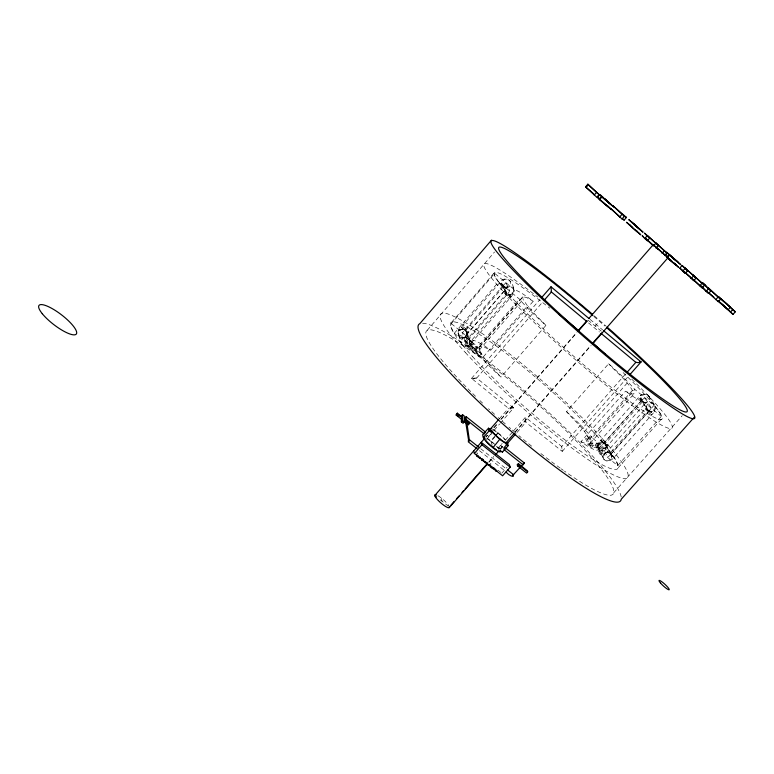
<?xml version="1.0" encoding="UTF-8"?>
<svg xmlns="http://www.w3.org/2000/svg" width="774" height="774" viewBox="0 0 774 774"><rect width="100%" height="100%" fill="white"/><g stroke="black" fill="none" stroke-linecap="round" stroke-linejoin="round"><path stroke-width="0.58" stroke-dasharray="3.87 2.9" d="M494.673 273.357L494.615 275.912L498.64 281.9L519.354 299.035A51.007 4.944 41 0 0 545.941 325.39L500.991 377.083A50.784 6.831 41 0 1 475.13 350.138L454.328 333.294L450.797 326.783L451.348 323.667L494.673 273.357L514.952 290.153A55.931 5.399 41.1 0 1 533.218 301.241L490.813 350.158L483.518 346.829L479.57 346.713L479.348 349.925L482.995 356.35L490.358 365.599L500.991 377.083M462.842 338.064L463.878 337.493A4.528 4.402 -26.4 0 1 469.837 342.331L469.479 343.433A4.528 4.402 -26.4 0 1 462.494 345.069A4.528 4.402 -26.4 0 1 462.852 338.054C467.196 335.868 461.333 339.447 465.184 336.139L503.574 291.663C506.796 286.496 503.429 292.64 507.521 294.333A4.547 4.431 -33.5 0 0 513.965 290.598A4.547 4.431 -33.5 0 0 508.354 285.964A4.547 4.431 -33.5 0 0 505.751 292.872L507.512 294.352A4.557 0.6 41.3 0 1 510.008 297.642A4.557 0.6 41.3 0 1 504.387 293.007A4.557 0.6 41.3 0 1 505.741 292.891M505.122 289.708L505.277 291.924A4.547 4.363 -8.8 0 0 508.711 294.788L510.279 295.987L504.348 291.092L505.248 291.982M608.151 452.355L604.978 453.225A4.402 4.16 -34.3 0 0 604.513 459.94A4.402 4.16 -34.3 0 0 611.247 458.295L611.402 454.986L612.718 456.621A4.421 0.948 43.3 0 0 607.087 452.055L608.2 452.335L606.236 452.761L645.332 408.73C647.296 405.76 646.377 408.188 646.658 406.679L647.219 409.746M467.022 332.462C467.651 336.003 462.678 337.067 460.23 335.568C455.48 333.352 459.253 328.592 462.02 326.415L499.491 282.955C504.929 274.78 512.378 280.323 513.733 288.692M485.656 437.039L487.088 435.404L488.781 436.42L488.007 435.336M469.479 343.443L469.866 341.131L466.993 332.201M611.237 458.305L611.605 457.241A4.402 4.16 -34.3 0 0 605.984 452.684L604.968 453.216M603.759 459.156C606.623 463.016 611.944 460.491 614.15 457.26L651.96 414.603C654.678 411.913 657.155 406.872 653.653 403.786M513.607 407.985L476.552 377.944L471.54 378.399L508.634 408.449L513.607 407.985L500.42 423.097M513.559 407.714L510.337 407.637L508.634 408.449M466.799 337.88L477.452 346.539A6.424 0.861 40.8 0 1 479.822 349.18L479.957 350.138L470.495 343.859L473.533 347.42L481.534 353.428L481.873 354.376L479.677 356.901L470.311 349.625L465.59 344.778L465.29 343.898L467.68 341.266L477.326 347.594L466.799 337.88L464.642 340.386L464.922 341.247L472.198 346.8L475.159 350.109L465.29 343.898M470.495 343.859C464.381 348.822 476.484 352.702 479.348 355.953L479.677 356.901M654.146 411.671L654.398 411.178M654.446 411.081L654.765 410.472M471.56 378.65L474.791 378.718L476.552 377.944M649.318 397.11C647.422 391.867 640.591 393.937 638.327 397.759L597.76 443.676L597.131 446.037L598.863 449.462M597.131 446.037C598.525 449.704 606.206 450.149 606.429 445.66M464.671 330.14L465.338 329.356M603.923 443.221L604.581 442.476M502.868 285.858L503.651 284.958A3.918 0.842 -50.5 0 1 506.061 283.226L506.196 283.468M468.628 339.089L467.825 340.018A4.005 0.88 -50.9 0 1 465.435 341.673L465.319 341.382M641.627 400.584L642.401 399.713A3.812 1.2 -50.3 0 1 645.003 398.252L645.226 398.562M610.802 454.396L610.009 455.276A3.889 1.248 -51 0 1 607.406 456.67L607.203 456.312M427.316 330.208L494.528 252.005M451.59 322.323L494.692 272.264M454.328 333.294L498.64 281.9M503.545 285.084L462.465 332.685L465.406 341.644M466.558 334.736L506.254 288.76C509.398 286.109 505.935 287.957 507.425 287.396M464.922 341.247L467.09 338.731M467.941 339.892L507.676 293.888M451.348 323.667L471.714 340.183L514.952 290.153M475.13 350.138L519.354 299.035M479.57 346.713L522.798 296.761L526.301 297.409L533.218 301.241M479.764 346.723L522.982 296.8M479.348 349.925L523.05 299.441L522.798 296.761M468.318 346.384L477.355 352.518L480.151 350.051M479.348 355.953L481.534 353.428M483.363 356.804L527.549 305.817M471.54 378.399L539.942 299.509M476.581 378.196L542.758 301.928M499.259 418.86L508.586 408.179M501.223 418.869L576.427 332.723M485.985 436.846L487.417 435.211M501.175 419.44L576.911 332.694M488.781 436.42L491.113 433.75M494.209 430.199L499.646 423.978M486.43 439.545L492.177 432.966M476.89 454.077L477.539 453.322L476.794 452.732M494.731 436.362L490.784 440.88L492.477 446.25M495.524 435.452L497.895 432.743L498.698 435.162M487.427 438.897A9.665 1.645 41.2 0 1 490.948 441.393L494.896 436.875M495.689 435.965L498.059 433.247M595.196 326.077L597.383 323.571M499.762 449.026A9.046 1.538 41.2 0 0 498.669 447.382L502.239 443.299M502.239 447.411L500.623 445.621L502.171 443.85M505.277 440.309L513.027 431.447M513.801 430.567L525.43 417.273L561.74 446.492L562.214 451.397L525.875 422.304L525.43 417.273L525.875 422.304L516.568 432.937M488.878 461.807L493.618 456.399M499.936 449.172L503.119 445.543M515.029 431.931L590.494 345.707M500.217 449.104L502.365 446.646M488.858 462.388L493.609 456.97M500.594 448.939L502.326 447.004M515.029 432.502L591.133 345.552M490.368 464.729L491.026 463.984L490.281 463.394M501.804 473.204L507.086 467.177M580.945 441.741L587.495 444.208L590.32 443.27C586.934 430.267 574.821 421.637 566.539 411.671L608.635 363.741A51.21 4.886 41.2 0 1 634.844 389.419L654.03 405.305L659.535 412.378L661.335 416.441L617.71 465.609L598.05 449.684A50.581 6.734 41.3 0 1 580.945 441.741L625.556 391.16L631.681 394.15L634.041 393.753C628.769 381.63 617.294 373.397 608.635 363.741M625.518 374.055L561.74 446.492L562.166 451.474L628.256 376.464M584.389 431.592L627.172 383.062M587.282 439.303L589.42 436.884L587.05 434.959L590.901 442.709L593.784 445.05L598.873 445.176L602.336 451.977L604.726 453.922L602.569 456.37L600.169 454.425L596.735 447.595L591.617 447.507L588.724 445.166L584.912 437.378L587.282 439.303L590.33 445.476L594.964 445.524L598.563 448.436L602.569 456.37M589.362 439.1L632.61 390.096M617.71 465.609L616.404 461.023L611.363 453.477L592.091 437.852L634.844 389.419M590.185 443.318L634.041 393.753M588.724 445.166L590.901 442.709M590.33 445.476L592.487 443.028L597.102 443.105L600.692 446.027L604.726 453.922M591.617 447.507L593.784 445.05M594.964 445.524L597.102 443.105M596.735 447.595L598.873 445.176M598.563 448.436L600.692 446.027M598.05 449.684L641.762 400.255L661.335 416.441M642.285 399.829L601.746 445.679L607.367 456.621M605.732 447.682L646.222 402.219M600.169 454.425L602.336 451.977M611.363 453.477L654.03 405.305M610.125 455.16L649.328 410.888M618.291 467.651L662.138 418.25M506.989 294.691L507.792 293.752A4.015 0.88 -50.5 0 0 509.592 290.55L509.476 290.269M613.753 492.728L682.252 415.677M648.641 411.662L649.434 410.762A3.909 1.258 -50.4 0 0 650.973 407.463L650.76 407.114M458.382 330.633L460.046 329.453L463.558 329.289A4.441 4.267 -9.6 0 1 466.925 332.027L467.177 333.217L466.461 331.204A4.45 4.325 -23.7 0 1 463.936 337.928A4.45 4.325 -23.7 0 1 458.401 333.439A4.45 4.325 -23.7 0 1 464.71 329.792L466.461 331.204A4.441 0.726 41.2 0 0 467.941 330.924A4.441 0.726 41.2 0 0 462.426 326.444A4.441 0.726 41.2 0 0 464.719 329.772L466.47 331.195M646.096 402.19L645.255 402.509L646.406 402.228C643.397 404.347 637.147 394.963 641.956 400.593L641.056 399.887L640.901 397.672L641.046 399.858A4.344 4.131 -47.9 0 0 644.229 402.49L645.293 402.857L643.6 401.948L645.303 402.509L644.229 402.49M640.291 395.785L641.365 394.982M597.76 443.676L599.569 442.689L602.704 442.641M500.623 445.621L502.123 446.511M503.255 286.699L500.71 283.274L506.544 288.112L505.306 287.647L507.58 287.377L505.306 287.618A4.47 4.363 -49.2 0 1 501.939 284.832L501.755 282.558L501.987 284.967L505.219 291.846M466.171 337.212L464.903 336.767A4.538 1.006 41.9 0 1 470.863 341.595L469.654 340.047M505.238 287.609L504.6 287.009L506.438 287.657M508.711 294.788L511.053 294.604L508.702 294.749M649.976 411.449L652.259 411.304L649.986 411.487A4.431 4.112 -18.4 0 1 646.754 408.817L645.99 408.101L646.716 408.827M463.084 329.269L462.359 329.144A4.45 4.276 -9.6 0 0 458.295 333.884L459.176 336.303M481.873 354.376L471.114 345.843L467.477 341.363M464.642 340.386L475.294 349.035A6.424 0.88 40.8 0 1 477.655 351.677L477.984 352.557M649.947 411.497L651.602 412.736L646.793 408.73L646.551 407.734M440.222 499.83L448.465 506.225M498.05 470.244L500.865 472.459M480.751 448.727L505.761 468.522M479.348 450.594L505.287 471.114M647.122 409.659L648.796 411.042A4.441 0.571 42.1 0 1 651.698 414.641A4.441 0.571 42.1 0 1 646.387 410.249A4.441 0.571 42.1 0 1 647.122 409.659A4.421 4.189 -37.3 0 1 649.763 403.012A4.421 4.189 -37.3 0 1 655.065 407.395A4.421 4.189 -37.3 0 1 648.806 411.023L642.362 401.812L605.258 443.773L610.096 453.042L647.964 410.549L641.075 399.887L642.285 401.638M498.669 447.382L500.817 449.084M590.059 319.401L602.704 329.947M587.959 320.049L602.404 332.094M588.569 322.952L599.405 331.988M490.948 441.393L493.202 443.308M545.941 325.39L534.96 314.215L527.162 305.372L523.05 299.441M641.607 400.971L644.916 403.399L638.327 397.759L644.316 402.654A4.354 4.093 -26.7 0 0 649.521 398.523A4.354 4.093 -26.7 0 0 644.645 394.479A4.354 4.093 -26.7 0 0 641.133 400.023M513.201 287.667L514.004 291.769L511.837 295.958L472.072 342.04C469.915 345.31 464.671 348.271 461.701 344.246M648.844 396.153L654.388 404.589M645.042 398.281L650.953 407.405M610.967 454.096L605.887 444.411L606.342 445.243A4.325 4.044 -20.1 0 0 603.149 442.651L602.037 442.612A4.325 4.044 -20.1 0 0 597.973 447.072A4.325 4.044 -20.1 0 0 602.491 450.739A4.325 4.044 -20.1 0 0 606.545 446.279L606.342 445.243M598.379 448.514L603.265 458.189M589.42 436.884L592.487 443.028M506.09 283.255L509.582 290.502M458.005 333.275L458.547 334.987M458.643 335.306L461.169 343.23M441.47 498.359L442.06 501.252M566.539 411.671A50.987 6.753 41.3 0 1 592.091 437.852M641.762 400.255A50.803 4.867 41.3 0 1 625.556 391.16M623.109 372.594A111.301 10.71 41.1 0 1 637.428 406.901A111.301 10.71 41.1 0 1 506.902 292.233A111.301 10.71 41.1 0 1 549.84 308.226M471.714 340.183A55.68 7.459 41 0 1 490.813 350.158M467.167 333.12A4.45 4.276 -9.6 0 1 463.075 337.764A4.45 4.276 -9.6 0 1 458.295 333.884M437.852 495.67A9.617 2.051 41.2 0 1 448.959 505.906M496.347 446.317A9.665 1.645 41.2 0 1 499.143 450.081M493.193 429.986A9.675 1.587 41.2 0 1 504.832 439.69M492.158 428.893A11.397 1.877 41.2 0 1 505.857 440.329M486.643 437.929A11.397 1.945 41.2 0 1 495.196 444.731M497.14 446.685A11.397 1.945 41.2 0 1 498.737 448.475M422.585 323.222A133.999 19.592 41.2 0 1 535.366 400.39A133.999 19.592 41.2 0 1 621.319 498.495M475.555 396.327A123.975 18.121 41.2 0 1 446.917 336.022A123.975 18.121 41.2 0 1 592.333 458.392A123.975 18.121 41.2 0 1 564.401 471.095M563.356 470.36A123.975 18.121 41.2 0 1 561.247 468.851M560.192 468.096A123.975 18.121 41.2 0 1 540.155 452.974M531.641 446.182A123.975 18.121 41.2 0 1 518.89 435.627M515.242 432.521A123.975 18.121 41.2 0 1 511.614 429.406M510.714 428.622A123.975 18.121 41.2 0 1 508.915 427.064M505.335 423.92A123.975 18.121 41.2 0 1 498.166 417.534M494.625 414.322A123.975 18.121 41.2 0 1 488.529 408.701M482.579 403.099A123.975 18.121 41.2 0 1 479.919 400.555M631.661 379.086A124.72 12.007 41.1 0 1 644.848 414.661A124.72 12.007 41.1 0 1 500.933 288.934A124.72 12.007 41.1 0 1 537.795 297.071M594.258 315.84A134.995 11.31 41.1 0 1 606.081 326.164M593.832 316.431A124.904 10.459 41.1 0 1 604.794 325.999M503.303 286.844L465.696 330.421L468.251 337.986L506.515 293.694L503.303 286.844M614.15 457.26L607.455 451.523L614.15 457.26M607.203 446.027L600.634 440.425L607.203 446.027M472.072 342.04L465.184 336.139L472.072 342.04M468.047 333.014L461.285 327.257L468.047 333.014M505.354 287.754L503.284 286.806L499.491 282.955L506.254 288.76L501.987 284.967A4.47 4.334 -18.8 0 1 505.499 279.191A4.47 4.334 -18.8 0 1 510.656 283.458A4.47 4.334 -18.8 0 1 505.354 287.754M605.239 443.734L604.32 443.173A4.325 0.677 42.1 0 1 601.64 439.545A4.325 0.677 42.1 0 1 606.855 443.792A4.325 0.677 42.1 0 1 605.974 444.499L604.32 443.154A4.325 4.093 -32.2 0 0 598.186 446.724A4.325 4.093 -32.2 0 0 603.42 450.981A4.325 4.093 -32.2 0 0 605.965 444.508L605.239 443.734M472.45 356.466A110.808 14.812 41.2 0 0 614.469 469.47A110.808 14.812 41.2 0 0 516.248 361.284A110.808 14.812 41.2 0 0 472.45 356.466M465.309 352.441A124.159 16.602 41.2 0 0 624.192 478.574A124.159 16.602 41.2 0 0 513.239 356.775A124.159 16.602 41.2 0 0 465.309 352.441"/><path stroke-width="1.16" d="M463.994 421.317L468.318 424.752L469.402 423.581L469.402 422.768L464.236 418.657L464.265 416.035L462.552 414.671L461.468 415.832M468.318 424.752L468.318 423.929M462.552 414.671L462.504 417.283L457.318 413.161L457.299 413.964L462.504 418.105L461.42 419.266L461.372 421.898L463.094 423.262L464.187 422.091L464.216 419.469L469.402 423.581M461.372 421.898L462.455 420.727L462.504 418.105M461.42 419.266L456.215 415.135L457.318 413.161M550.894 287.348L551.011 286.806L589.159 318.646M468.715 440.938L464.971 417.621L466.103 417.554M468.26 440.551C470.979 439.622 466.306 443.308 469.644 439.932L478.903 447.266M544.335 300.118L551.427 291.943L551.011 286.806L541.519 297.7M485.259 461.672C485.134 462.987 489.623 466.799 489.062 464.671M484.263 433.295L484.176 433.817L485.559 432.124L466.248 416.751L465.493 417.312L464.913 418.511L484.176 433.817M523.282 463.994L523.089 464.758L524.462 463.075L505.441 447.923L504.222 449.675M469.392 440.725L469.644 439.932M491.538 240.114L419.818 323.677A133.999 19.592 41.2 0 0 507.889 428.409A133.999 19.592 41.2 0 0 621.241 499.259L694.442 417.031M585.55 186.863L587.853 184.193L599.182 194.622L596.86 197.312L585.55 186.863L593.687 193.858M586.063 187.434L588.366 184.763L587.853 184.193M594.239 195.058L596.561 192.368L588.366 184.763M605.849 204.955L608.867 207.345L597.702 197.68C599.405 191.004 601.727 197.264 605.094 199.112M605.297 204.588L599.095 199.082L601.417 196.403L602.84 197.66M599.598 199.634L601.93 196.954L601.417 196.403M619.713 216.972L622.035 214.301L612.824 205.691L626.476 217.446L624.183 220.087L622.035 218.965L610.531 208.341L619.984 217.049M622.035 218.965L624.347 216.294L626.476 217.446M655.994 248.173L658.306 245.522L647.161 235.441L649.676 238.102L647.364 240.753L644.781 238.527L647.093 235.877L644.471 233.1L666.917 252.934L665.379 254.694M490.658 429.918L488.5 428.206L482.608 434.794L483.228 436.826L484.988 438.394M489.149 430.441L498.475 419.75M483.547 437.252L489.284 430.673L488.5 428.206M578.014 330.914L586.721 320.939M589.091 318.22L653.217 244.768L668.039 257.694L592.72 343.733M494.073 427.577L496.444 424.868M578.488 330.885L587.166 320.949M655.742 243.326L653.43 245.968L645.739 238.721M474.365 453.477L481.97 444.769L481.234 442.302L509.35 464.594L510.201 467.148L502.616 475.787L474.365 453.477L473.669 450.981M480.315 457.927L480.393 458.411A3.328 0.6 41.2 0 1 479.928 458.382L476.861 456.05L477.519 455.306L478.274 455.896M481.438 459.669L482.096 458.914L482.86 459.524L482.202 460.269L481.128 458.605M662.051 253.379L664.363 250.737L655.626 242.726L658.306 245.522M482.202 460.269L482.753 459.243L483.392 459.92M665.04 255.594L667.333 252.972L666.685 252.247L680.82 264.718L671.726 256.987M666.617 257.152L668.92 254.52L670.332 255.768M668.92 254.52L669.539 255.159L667.236 257.8L678.527 267.33L678.101 266.817M450.961 505.132L454.125 501.513M456.486 498.814L458.856 496.105M462.02 492.496L463.597 490.687M465.184 488.887L487.291 463.616M592.874 342.988L601.611 333.004M449.307 507.57L487.281 464.197M495.979 454.261L499.143 450.642M514.236 433.401L506.302 442.457A9.675 1.587 41.2 0 1 499.007 438.2A9.675 1.587 41.2 0 1 491.713 430.286M506.486 444.45L515.794 433.827M503.632 448.146L507.609 443.599L507.231 443.134M500.217 450.487L502.365 452.2L508.266 445.611L507.551 443.55M491.809 466.596L491.151 467.341L490.406 466.751L491.064 466.006M495.466 470.747L496.124 469.992L496.918 470.631L496.269 471.376L494.596 469.305L491.945 467.96L492.593 467.215M492.825 468.657L494.151 467.98M684.38 271.945L693.765 280.652L696.068 278.03L684.922 267.891L687.573 270.716L685.261 273.338L682.726 271.152L679.814 268.104L682.097 265.501L704.543 285.335L702.241 287.947L692.488 278.911M682.726 271.152L685.029 268.53L682.097 265.501M517.274 464.845L518.348 463.626L527.288 470.737L527.704 471.879L526.639 473.098L517.671 465.977L517.274 464.845L519.964 466.974M517.671 465.977L518.744 464.768L518.348 463.626M691.24 278.485L693.543 275.863M699.735 285.78L702.037 283.168L693.098 274.993L696.068 278.03M627.114 372.246L635.889 362.29L638.192 362.658L640.969 361.884L603.604 330.701M629.842 374.664L640.998 362.009M705.743 285.577L702.424 282.587L710.9 290.811L708.607 293.414L706.149 291.305L708.452 288.692L704.098 284.281M715.805 299.606L718.098 297.003L708.394 287.986L720.594 299.151L718.291 301.744L706.12 290.569L706.759 291.111M727.347 304.627L718.291 296.442L735.3 311.816L733.007 314.408L728.111 309.842L730.395 307.259L721.252 299.064L729.698 306.562M730.395 312.154L732.688 309.561L730.395 307.259M512.794 475.381L523.05 464.187M456.215 415.135L457.299 413.964M523.63 463.549L524.404 463.016M513.065 475.139C515.242 478.477 507.067 474.549 506.167 471.801M512.794 474.868L513.433 475.072L512.872 475.449M502.365 452.2L502.529 451.377M551.233 291.45L551.427 291.943M679.814 268.104L680.965 268.926M523.592 463.142L523.582 463.829M466.161 416.751L464.913 418.511M491.945 467.96L493.444 468.28L492.903 467.815M468.222 441.79L477.49 449.123M465.571 418.018L464.971 417.621M639.934 361.632L640.969 361.884M479.493 457.792L477.761 456.418M484.156 461.507L481.941 459.398M645.061 238.189L647.364 240.753M668.039 257.694L653.217 244.768M480.335 457.502L479.754 457.105M496.318 449.733L492.777 447.217A9.665 1.645 41.2 0 1 490.851 445.611M488.007 464.652L486.033 462.378M599.802 199.276L600.314 199.673M436.555 496.985L434.717 495.563L484.553 438.49A9.665 1.645 41.2 0 0 485.027 439.438M494.151 468.734L495.07 469.46L494.779 468.512M481.921 459.33L482.618 459.882M691.434 278.021L690.814 277.595L693.765 280.652M481.97 444.769L510.201 467.148M507.57 469.944L513.684 474.791M504.126 449.675L523.089 464.758M456.234 414.332L458.827 416.393M464.874 421.191L466.596 422.565M518.744 464.768L527.704 471.879M462.455 420.727L464.187 422.091M598.708 198.221L597.247 197.109L597.702 197.68M682.639 270.494L683.268 271.006M489.284 430.673L491.451 432.395M505.954 443.937L508.102 445.65M643.455 236.66L642.178 235.731L644.781 238.527M652.724 244.623L648.535 241.053M603.362 197.631L601.998 196.635M551.369 291.953L586.76 321.452M601.214 333.497L635.909 362.416M633.471 223.551L631.478 221.993L643.059 232.21L633.819 223.754M638.153 228.098L640.359 229.839L635.396 225.215M630.113 225.176L626.466 222.264L640.756 234.851L638.376 232.432M608.161 202.275L611.179 204.684L600.014 195.009M675.557 260.296L678.276 262.492L667.333 252.972M718.204 300.757L727.425 309.136L719.839 302.489M632.019 226.908L629.185 224.644L633.887 229.075M668.001 257.868L669.674 259.3M634.786 229.849L638.057 232.49L635.028 229.549M691.308 277.798L684.632 272.071M634.312 224.276L628.769 219.613L637.612 227.73M607.01 201.288L613.705 206.939L604.649 198.637M724.106 305.904L719.23 301.899M681.952 269.758L683.229 270.852M700.973 285.848L702.579 287.241M724.319 305.982L733.007 314.408M622.412 218.558L624.183 220.087M701.051 286.07L708.607 293.414M713.851 297.206L709.768 293.723M667.71 257.8L675.973 265.114L668.03 258.4M596.561 192.368L599.182 194.622M622.035 214.301L624.347 216.294M647.093 235.877L649.676 238.102M664.363 250.737L666.917 252.934M685.029 268.53L687.573 270.716M702.037 283.168L704.543 285.335M708.452 288.692L710.9 290.811M718.098 297.003L720.594 299.151M732.688 309.561L735.3 311.816M728.111 309.842L717.875 300.863M675.141 260.035L669.539 255.159M607.619 201.898L601.93 196.954M669.133 258.729L670.787 260.161M645.768 238.634L647.19 239.863M604.242 198.889L605.636 200.098M606.042 199.934L610.551 203.997M670.603 260.103L672.325 261.602M599.095 199.082L611.392 209.609L610.715 208.787M693.804 279.985L702.241 287.947M673.738 262.754L677.608 266.314M636.112 230.381L637.37 231.513M607 205.352L610.135 208.216M657.532 248.889L658.219 249.518M677.492 261.631L669.171 254.462M674.406 263.479L675.199 264.244M607.503 205.952L608.248 206.658M487.32 463.026L486.614 462.31M701.824 286.864L706.149 291.305M683.626 271.645L685.261 273.338M482.096 459.998L484.872 462.155L484.688 461.604M499.975 438.993L492.941 447.749L492.777 447.217M489.884 465.01L490.406 466.751M476.378 454.338L476.861 456.05M466.267 418.695L469.412 440.474M449.384 506.931A9.617 2.051 41.2 0 1 439.855 502.045A9.617 2.051 41.2 0 1 436.43 494.992M490.213 445.05A9.665 1.645 41.2 0 1 485.975 440.716M507.589 442.941A11.397 1.877 41.2 0 1 497.866 437.61A11.397 1.877 41.2 0 1 491.016 428.496M500.439 451.107A11.397 1.945 41.2 0 1 491.8 446.811A11.397 1.945 41.2 0 1 483.266 436.807M606.99 326.967A134.995 11.31 41.1 0 1 675.576 409.649A134.995 11.31 41.1 0 1 501.929 258.013A134.995 11.31 41.1 0 1 592.429 314.254M606.623 327.615A124.904 10.459 41.1 0 1 669.104 403.322A124.904 10.459 41.1 0 1 508.557 262.986A124.904 10.459 41.1 0 1 592.913 315.637M559.041 314.147A124.72 12.007 41.1 0 1 578.371 330.44M592.981 343.201A124.72 12.007 41.1 0 1 605.558 354.511M660.445 582.967A6.898 1.132 42.4 0 0 669.075 589.807A6.898 1.132 42.4 0 0 662.796 582.483A6.898 1.132 42.4 0 0 660.445 582.967M42.26 313.683A23.51 6.221 37.5 0 0 75.059 334.765A23.51 6.221 37.5 0 0 55.728 310.751A23.51 6.221 37.5 0 0 42.26 313.683"/></g></svg>
